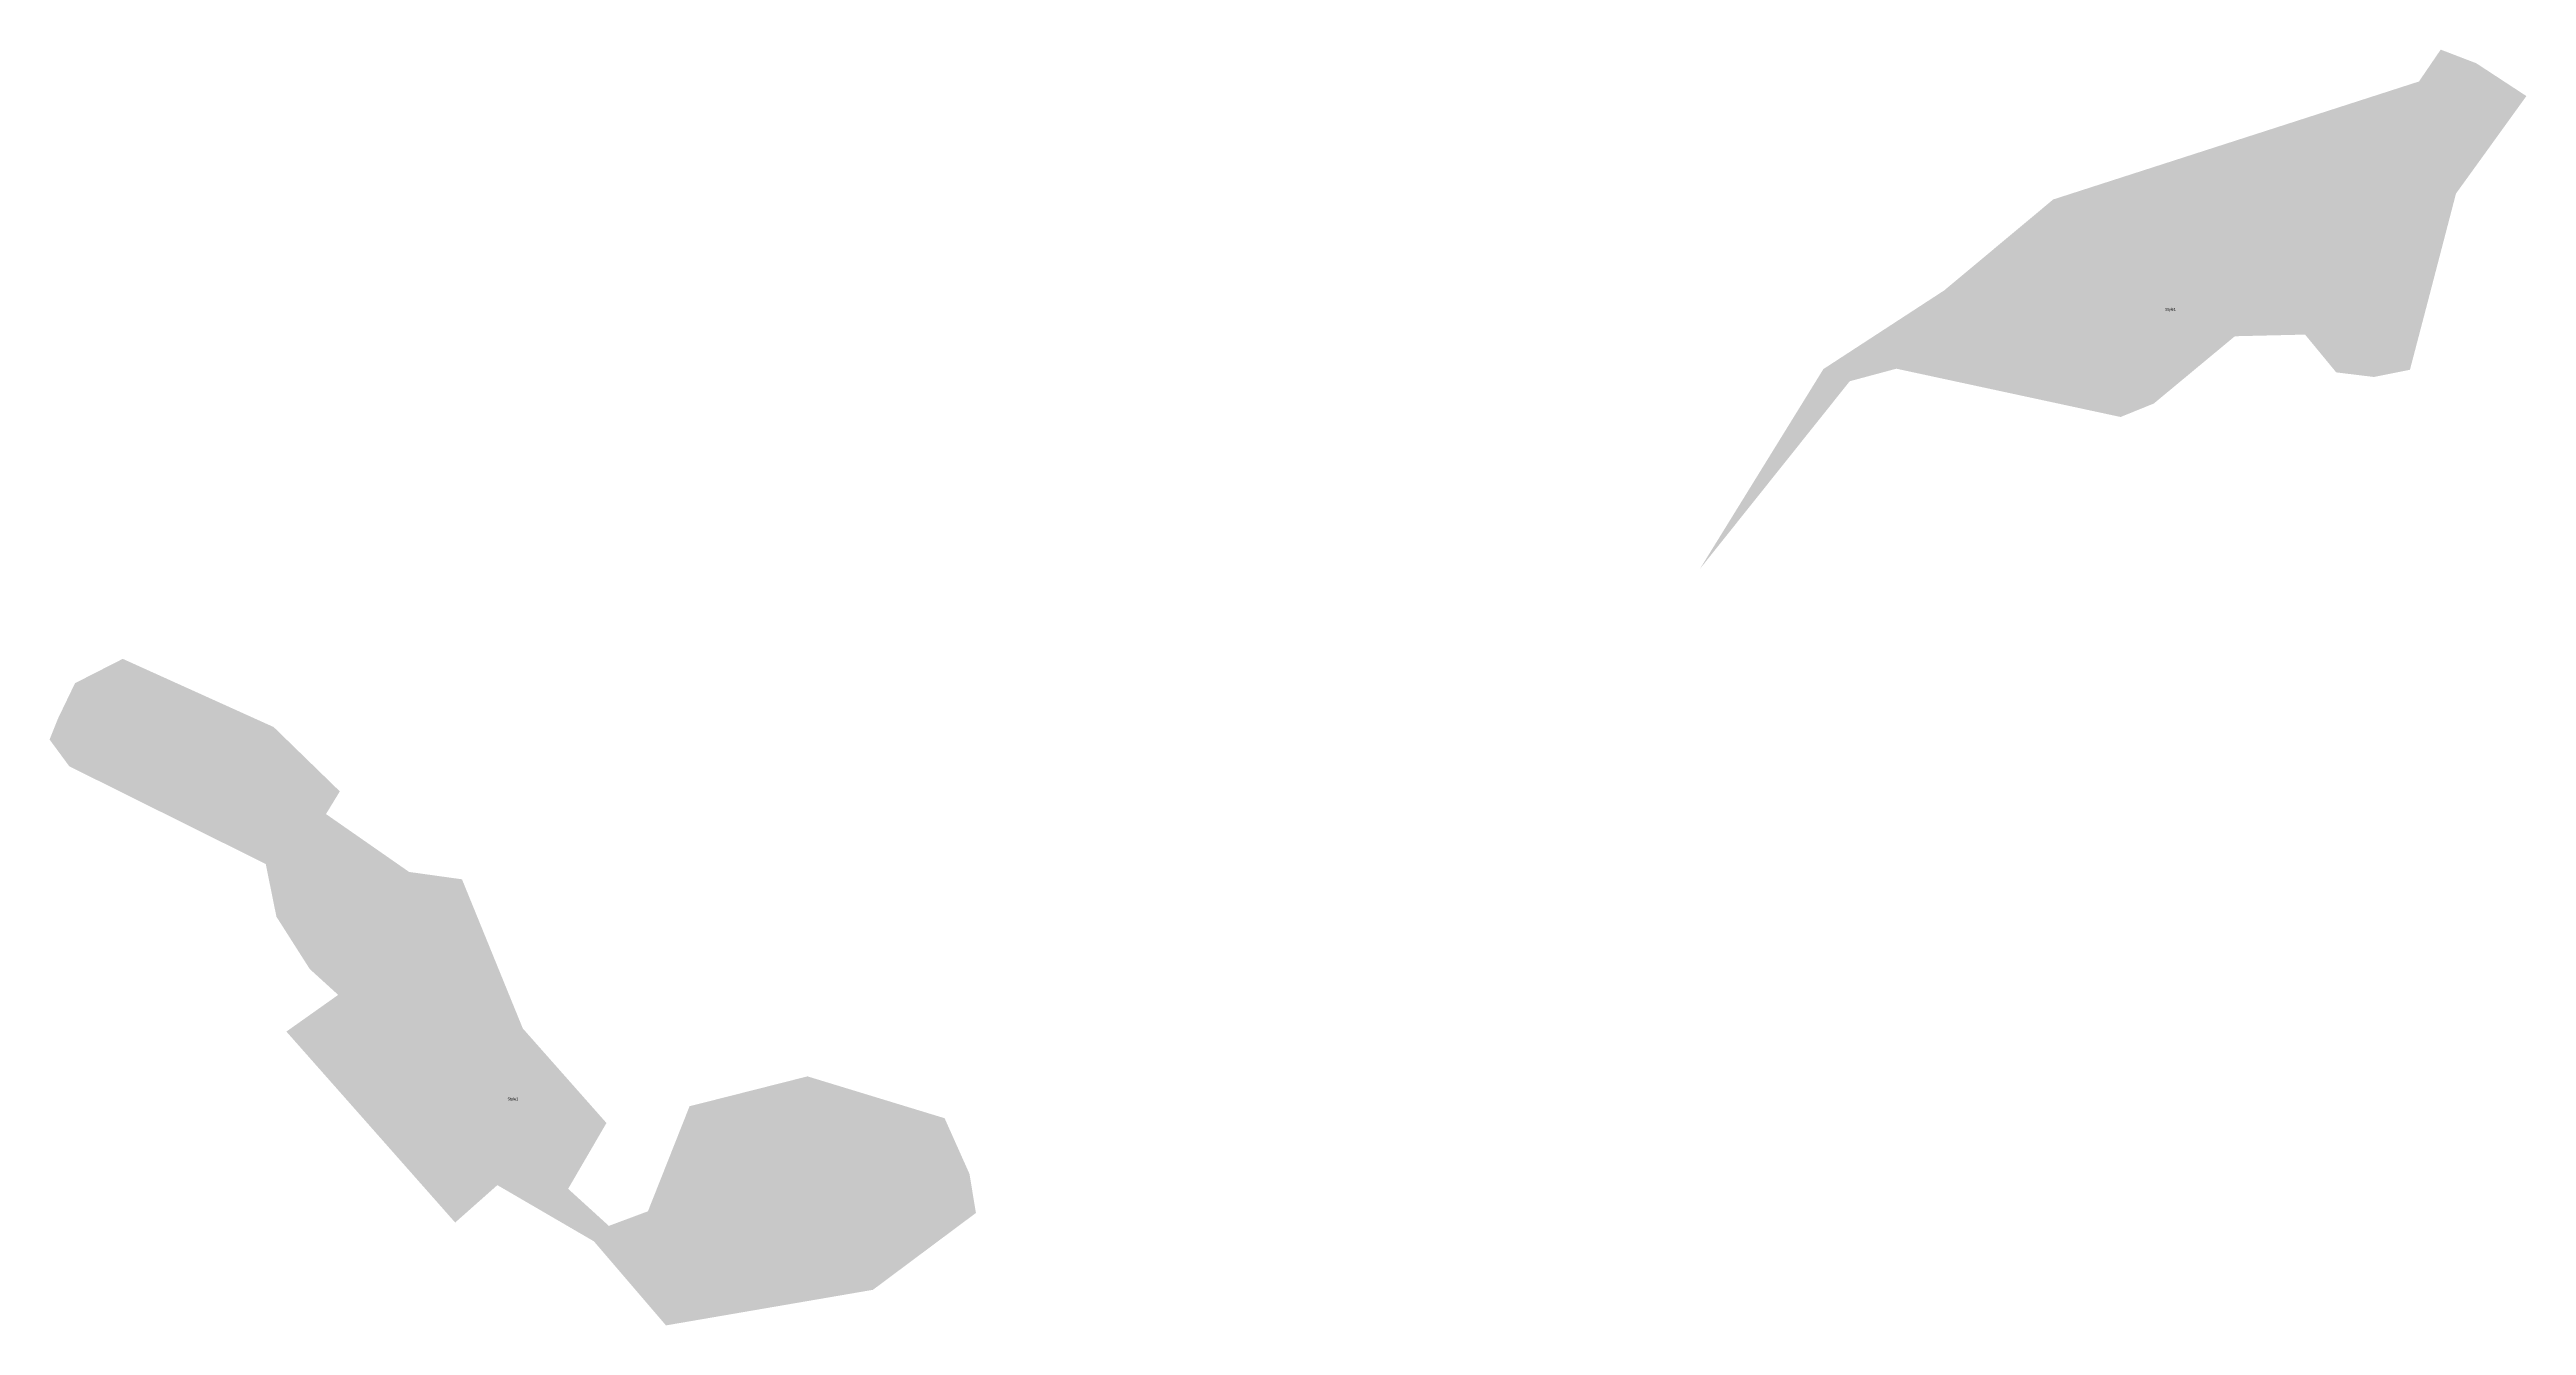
# Model space of a CAD drawing. Header units: metres. Extents: x 553175 to 554519, y 1838652 to 1839344.
import ezdxf
from ezdxf.enums import TextEntityAlignment as Align

# ---------------------------------------------------------------- set-up
doc = ezdxf.new("R2010")
doc.units = ezdxf.units.M
doc.header["$MEASUREMENT"] = 0
doc.layers.add('FeatureAttribs', color=7, linetype='Continuous')
doc.layers.add('Unknown Area Type', color=7, linetype='Continuous')

# ---------------------------------------------------------------- blocks, each defined once
blk = doc.blocks.new('FEATURE')

msp = doc.modelspace()

# ---------------------------------------------------------------- hatches: boundary and pattern name
at = {"layer": 'Unknown Area Type'}
for points in [[(554070.4, 1839062.6), (554151.7, 1839164.4), (554177, 1839171.2), (554298.7, 1839145), (554316.7, 1839152.3), (554360.7, 1839188.8), (554398.8, 1839189.7), (554415.7, 1839169.2), (554436.2, 1839166.7), (554455.7, 1839170.6), (554466.4, 1839211.4), (554480.7, 1839266.2), (554518.9, 1839319.1), (554491.7, 1839336.9), (554472.4, 1839344.3), (554460.6, 1839327), (554262.1, 1839263), (554203, 1839213.7), (554137.4, 1839171)], [(554070.4, 1839062.6), (554151.7, 1839164.4), (554177, 1839171.2), (554298.7, 1839145), (554316.7, 1839152.3), (554360.7, 1839188.8), (554398.8, 1839189.7), (554415.7, 1839169.2), (554436.2, 1839166.7), (554455.7, 1839170.6), (554466.4, 1839211.4), (554480.7, 1839266.2), (554518.9, 1839319.1), (554491.7, 1839336.9), (554472.4, 1839344.3), (554460.6, 1839327), (554262.1, 1839263), (554203, 1839213.7), (554137.4, 1839171)], [(553174.8, 1838970), (553185.5, 1838955.5), (553292.1, 1838902.5), (553297.9, 1838873.9), (553316, 1838845.5), (553331.4, 1838831.5), (553303.3, 1838811.6), (553340.1, 1838770), (553394.9, 1838708), (553417.8, 1838728.3), (553470.2, 1838697.8), (553509.3, 1838652.2), (553621.6, 1838671.5), (553677.5, 1838713.2), (553674, 1838734.4), (553660.5, 1838764.6), (553586.1, 1838787.3), (553522.1, 1838771.1), (553499.5, 1838714.1), (553478.3, 1838706.2), (553456.2, 1838726.3), (553477, 1838762), (553431.6, 1838813.3), (553398.6, 1838894.2), (553369.9, 1838898.2), (553324.8, 1838929.6), (553332.3, 1838941.9), (553296.4, 1838976.8), (553214.5, 1839013.8), (553188.6, 1839000.6), (553179.3, 1838981.3)], [(553174.8, 1838970), (553185.5, 1838955.5), (553292.1, 1838902.5), (553297.9, 1838873.9), (553316, 1838845.5), (553331.4, 1838831.5), (553303.3, 1838811.6), (553340.1, 1838770), (553394.9, 1838708), (553417.8, 1838728.3), (553470.2, 1838697.8), (553509.3, 1838652.2), (553621.6, 1838671.5), (553677.5, 1838713.2), (553674, 1838734.4), (553660.5, 1838764.6), (553586.1, 1838787.3), (553522.1, 1838771.1), (553499.5, 1838714.1), (553478.3, 1838706.2), (553456.2, 1838726.3), (553477, 1838762), (553431.6, 1838813.3), (553398.6, 1838894.2), (553369.9, 1838898.2), (553324.8, 1838929.6), (553332.3, 1838941.9), (553296.4, 1838976.8), (553214.5, 1839013.8), (553188.6, 1839000.6), (553179.3, 1838981.3)]]:
    msp.add_hatch(color=7, dxfattribs=at).paths.add_polyline_path(points, flags=16)

# ---------------------------------------------------------------- block references
at = {"layer": 'FeatureAttribs'}
ref = msp.add_blockref('FEATURE', (554325.8, 1839203.4), dxfattribs=at)
ref.add_attrib('NAME', 'Style1', dxfattribs={"color": 7, "height": 1.51}).set_placement((554325.8, 1839203.4), align=Align.MIDDLE_CENTER)
ref = msp.add_blockref('FEATURE', (554325.8, 1839203.4), dxfattribs=at)
ref.add_attrib('NAME', 'Style1', dxfattribs={"color": 7, "height": 1.51}).set_placement((554325.8, 1839203.4), align=Align.MIDDLE_CENTER)
ref = msp.add_blockref('FEATURE', (553426.2, 1838775.1), dxfattribs=at)
ref.add_attrib('NAME', 'Style1', dxfattribs={"color": 7, "height": 1.51}).set_placement((553426.2, 1838775.1), align=Align.MIDDLE_CENTER)
ref = msp.add_blockref('FEATURE', (553426.2, 1838775.1), dxfattribs=at)
ref.add_attrib('NAME', 'Style1', dxfattribs={"color": 7, "height": 1.51}).set_placement((553426.2, 1838775.1), align=Align.MIDDLE_CENTER)

doc.saveas('drawing.dxf')
